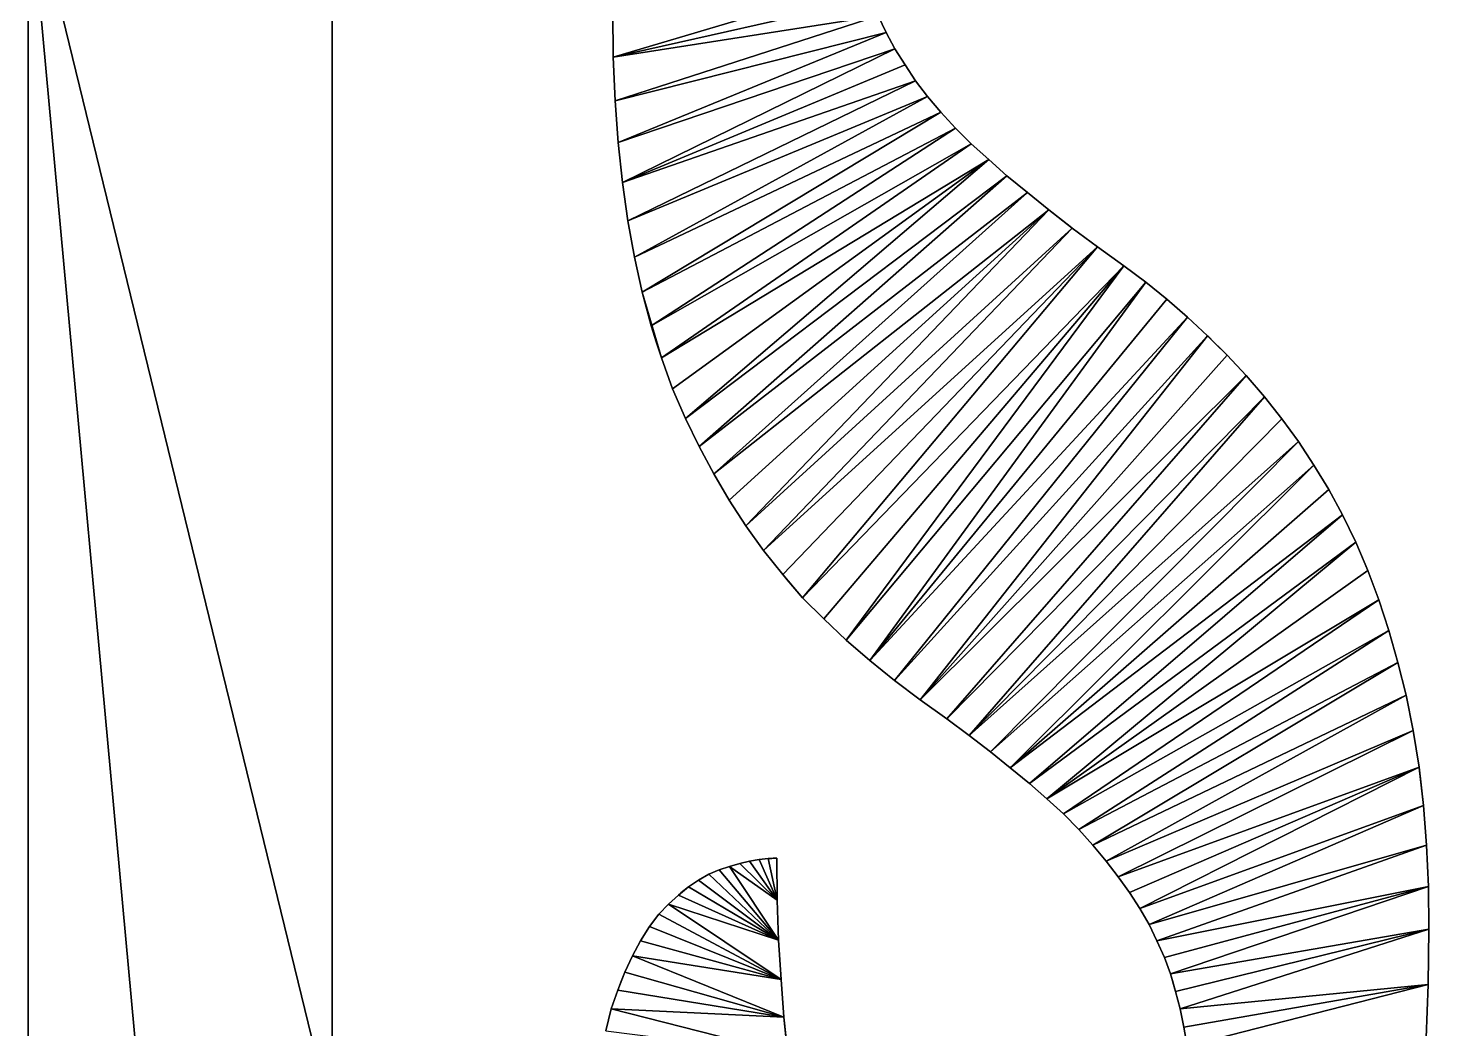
# Model space of a CAD drawing. Extents: x -29.1 to 29.1, y -25 to 25.
# Drawn here: x -5.924 to -2.551, y 4.491 to 6.902 of the extents above; entities that cross this region are included whole.
import ezdxf

# ---------------------------------------------------------------- set-up
doc = ezdxf.new("R2010")
doc.units = 0
doc.header["$MEASUREMENT"] = 0
doc.layers.add('ConstrLine', color=7, linetype='Continuous')
doc.layers.add('ObjLayer', color=2, linetype='Continuous')

msp = doc.modelspace()

# ---------------------------------------------------------------- linework, layer by layer
at = {"layer": 'ConstrLine'}
for points in [[(-5.192, 4.269, 5), (-5.192, 8.403, 5), (-5.924, 7.269, 5)], [(-5.192, 4.269, 4), (-5.192, 8.403, 4), (-5.192, 4.269, 5)], [(-5.192, 4.269, 5), (-5.192, 8.403, 4), (-5.192, 8.403, 5)], [(-5.924, 7.269, 4), (-5.924, 4.269, 4), (-5.924, 4.269, 5)], [(-5.924, 7.269, 4), (-5.924, 4.269, 5), (-5.924, 7.269, 5)], [(-5.924, 4.269, 5), (-5.632, 4.096, 5), (-5.924, 7.269, 5)], [(-5.192, 4.269, 5), (-5.924, 7.269, 5), (-5.632, 4.096, 5)], [(-4.516, 6.942, 5), (-4.515, 6.832, 5), (-3.906, 7.013, 5)], [(-3.893, 6.972, 5), (-3.906, 7.013, 5), (-4.515, 6.832, 5)], [(-3.877, 6.931, 5), (-3.893, 6.972, 5), (-4.515, 6.832, 5)], [(-4.516, 6.942, 4), (-4.515, 6.832, 4), (-4.515, 6.832, 5)], [(-4.516, 6.942, 4), (-4.515, 6.832, 5), (-4.516, 6.942, 5)], [(-4.515, 6.832, 5), (-4.51, 6.727, 5), (-3.877, 6.931, 5)], [(-3.858, 6.891, 5), (-3.877, 6.931, 5), (-4.51, 6.727, 5)], [(-3.877, 6.931, 4), (-3.877, 6.931, 5), (-3.858, 6.891, 5)], [(-3.877, 6.931, 4), (-3.858, 6.891, 5), (-3.858, 6.891, 4)], [(-4.51, 6.727, 5), (-4.503, 6.626, 5), (-3.858, 6.891, 5)], [(-3.837, 6.852, 5), (-3.858, 6.891, 5), (-4.503, 6.626, 5)], [(-3.858, 6.891, 4), (-3.858, 6.891, 5), (-3.837, 6.852, 5)], [(-3.858, 6.891, 4), (-3.837, 6.852, 5), (-3.837, 6.852, 4)], [(-4.503, 6.626, 5), (-4.493, 6.53, 5), (-3.837, 6.852, 5)], [(-3.812, 6.813, 5), (-3.837, 6.852, 5), (-4.493, 6.53, 5)], [(-3.837, 6.852, 4), (-3.837, 6.852, 5), (-3.812, 6.813, 5)], [(-3.837, 6.852, 4), (-3.812, 6.813, 5), (-3.812, 6.813, 4)], [(-4.515, 6.832, 4), (-4.51, 6.727, 4), (-4.51, 6.727, 5)], [(-4.515, 6.832, 4), (-4.51, 6.727, 5), (-4.515, 6.832, 5)], [(-3.787, 6.775, 5), (-3.812, 6.813, 5), (-4.493, 6.53, 5)], [(-3.812, 6.813, 4), (-3.812, 6.813, 5), (-3.787, 6.775, 5)], [(-3.812, 6.813, 4), (-3.787, 6.775, 5), (-3.787, 6.775, 4)], [(-4.493, 6.53, 5), (-4.48, 6.438, 5), (-3.787, 6.775, 5)], [(-3.758, 6.737, 5), (-3.787, 6.775, 5), (-4.48, 6.438, 5)], [(-3.787, 6.775, 4), (-3.787, 6.775, 5), (-3.758, 6.737, 5)], [(-3.787, 6.775, 4), (-3.758, 6.737, 5), (-3.758, 6.737, 4)], [(-4.51, 6.727, 4), (-4.503, 6.626, 4), (-4.503, 6.626, 5)], [(-4.51, 6.727, 4), (-4.503, 6.626, 5), (-4.51, 6.727, 5)], [(-4.48, 6.438, 5), (-4.464, 6.35, 5), (-3.758, 6.737, 5)], [(-3.726, 6.699, 5), (-3.758, 6.737, 5), (-4.464, 6.35, 5)], [(-3.758, 6.737, 4), (-3.758, 6.737, 5), (-3.726, 6.699, 5)], [(-3.758, 6.737, 4), (-3.726, 6.699, 5), (-3.726, 6.699, 4)], [(-4.445, 6.266, 5), (-3.726, 6.699, 5), (-4.464, 6.35, 5)], [(-3.726, 6.699, 5), (-4.445, 6.266, 5), (-3.691, 6.661, 5)], [(-3.726, 6.699, 4), (-3.726, 6.699, 5), (-3.691, 6.661, 5)], [(-3.726, 6.699, 4), (-3.691, 6.661, 5), (-3.691, 6.661, 4)], [(-4.424, 6.185, 5), (-3.691, 6.661, 5), (-4.445, 6.266, 5)], [(-3.653, 6.623, 5), (-3.691, 6.661, 5), (-4.424, 6.185, 5)], [(-3.691, 6.661, 4), (-3.691, 6.661, 5), (-3.653, 6.623, 5)], [(-3.691, 6.661, 4), (-3.653, 6.623, 5), (-3.653, 6.623, 4)], [(-4.503, 6.626, 4), (-4.493, 6.53, 4), (-4.493, 6.53, 5)], [(-4.503, 6.626, 4), (-4.493, 6.53, 5), (-4.503, 6.626, 5)], [(-4.424, 6.185, 5), (-4.399, 6.108, 5), (-3.653, 6.623, 5)], [(-3.611, 6.585, 5), (-3.653, 6.623, 5), (-4.399, 6.108, 5)], [(-3.653, 6.623, 4), (-3.653, 6.623, 5), (-3.611, 6.585, 5)], [(-3.653, 6.623, 4), (-3.611, 6.585, 5), (-3.611, 6.585, 4)], [(-4.399, 6.108, 5), (-4.372, 6.033, 5), (-3.611, 6.585, 5)], [(-4.372, 6.033, 5), (-4.341, 5.962, 5), (-3.611, 6.585, 5)], [(-3.567, 6.546, 5), (-3.611, 6.585, 5), (-4.341, 5.962, 5)], [(-3.567, 6.546, 5), (-3.584, 6.5611, 4), (-3.611, 6.585, 5)], [(-3.611, 6.585, 4), (-3.611, 6.585, 5), (-3.584, 6.5611, 4)], [(-4.308, 5.894, 5), (-3.567, 6.546, 5), (-4.341, 5.962, 5)], [(-3.567, 6.546, 5), (-4.308, 5.894, 5), (-3.518, 6.506, 5)], [(-3.567, 6.546, 5), (-3.567, 6.546, 4), (-3.584, 6.5611, 4)], [(-3.567, 6.546, 4), (-3.567, 6.546, 5), (-3.518, 6.506, 5)], [(-3.567, 6.546, 4), (-3.518, 6.506, 5), (-3.518, 6.506, 4)], [(-4.493, 6.53, 4), (-4.48, 6.438, 4), (-4.48, 6.438, 5)], [(-4.493, 6.53, 4), (-4.48, 6.438, 5), (-4.493, 6.53, 5)], [(-4.273, 5.828, 5), (-3.518, 6.506, 5), (-4.308, 5.894, 5)], [(-3.518, 6.506, 5), (-4.273, 5.828, 5), (-3.466, 6.464, 5)], [(-3.518, 6.506, 4), (-3.518, 6.506, 5), (-3.466, 6.464, 5)], [(-3.518, 6.506, 4), (-3.466, 6.464, 5), (-3.466, 6.464, 4)], [(-4.236, 5.765, 5), (-3.466, 6.464, 5), (-4.273, 5.828, 5)], [(-4.196, 5.703, 5), (-3.466, 6.464, 5), (-4.236, 5.765, 5)], [(-3.466, 6.464, 5), (-4.196, 5.703, 5), (-3.41, 6.42, 5)], [(-3.466, 6.464, 4), (-3.466, 6.464, 5), (-3.4149, 6.4239, 4)], [(-3.466, 6.464, 5), (-3.41, 6.42, 5), (-3.4149, 6.4239, 4)], [(-4.48, 6.438, 4), (-4.464, 6.35, 4), (-4.464, 6.35, 5)], [(-4.48, 6.438, 4), (-4.464, 6.35, 5), (-4.48, 6.438, 5)], [(-4.153, 5.644, 5), (-3.41, 6.42, 5), (-4.196, 5.703, 5)], [(-3.41, 6.42, 5), (-4.153, 5.644, 5), (-3.349, 6.375, 5)], [(-3.41, 6.42, 4), (-3.4149, 6.4239, 4), (-3.41, 6.42, 5)], [(-3.41, 6.42, 4), (-3.41, 6.42, 5), (-3.349, 6.375, 5)], [(-3.41, 6.42, 4), (-3.349, 6.375, 5), (-3.349, 6.375, 4)], [(-4.107, 5.586, 5), (-3.349, 6.375, 5), (-4.153, 5.644, 5)], [(-4.107, 5.586, 5), (-4.059, 5.53, 5), (-3.349, 6.375, 5)], [(-3.286, 6.329, 5), (-3.349, 6.375, 5), (-4.059, 5.53, 5)], [(-3.349, 6.375, 4), (-3.349, 6.375, 5), (-3.286, 6.329, 5)], [(-3.349, 6.375, 4), (-3.286, 6.329, 5), (-3.286, 6.329, 4)], [(-4.464, 6.35, 4), (-4.445, 6.266, 4), (-4.445, 6.266, 5)], [(-4.464, 6.35, 4), (-4.445, 6.266, 5), (-4.464, 6.35, 5)], [(-4.059, 5.53, 5), (-4.008, 5.479, 5), (-3.286, 6.329, 5)], [(-4.008, 5.479, 5), (-3.954, 5.428, 5), (-3.286, 6.329, 5)], [(-3.233, 6.29, 5), (-3.286, 6.329, 5), (-3.954, 5.428, 5)], [(-3.286, 6.329, 4), (-3.286, 6.329, 5), (-3.233, 6.29, 5)], [(-3.286, 6.329, 4), (-3.233, 6.29, 5), (-3.233, 6.29, 4)], [(-3.954, 5.428, 5), (-3.897, 5.379, 5), (-3.233, 6.29, 5)], [(-3.182, 6.249, 5), (-3.233, 6.29, 5), (-3.897, 5.379, 5)], [(-3.233, 6.29, 4), (-3.233, 6.29, 5), (-3.182, 6.249, 5)], [(-3.233, 6.29, 4), (-3.182, 6.249, 5), (-3.182, 6.249, 4)], [(-4.445, 6.266, 4), (-4.424, 6.185, 4), (-4.424, 6.185, 5)], [(-4.445, 6.266, 4), (-4.424, 6.185, 5), (-4.445, 6.266, 5)], [(-3.132, 6.206, 5), (-3.182, 6.249, 5), (-3.897, 5.379, 5)], [(-3.182, 6.249, 4), (-3.182, 6.249, 5), (-3.132, 6.206, 5)], [(-3.182, 6.249, 4), (-3.132, 6.206, 5), (-3.132, 6.206, 4)], [(-4.424, 6.185, 4), (-4.4107, 6.144, 4), (-4.424, 6.185, 5)], [(-4.4107, 6.144, 4), (-4.399, 6.108, 5), (-4.424, 6.185, 5)], [(-3.897, 5.379, 5), (-3.838, 5.331, 5), (-3.132, 6.206, 5)], [(-3.084, 6.161, 5), (-3.132, 6.206, 5), (-3.838, 5.331, 5)], [(-3.132, 6.206, 4), (-3.132, 6.206, 5), (-3.084, 6.161, 5)], [(-3.132, 6.206, 4), (-3.084, 6.161, 5), (-3.084, 6.161, 4)], [(-4.4107, 6.144, 4), (-4.399, 6.108, 4), (-4.399, 6.108, 5)], [(-3.838, 5.331, 5), (-3.776, 5.284, 5), (-3.084, 6.161, 5)], [(-3.037, 6.114, 5), (-3.084, 6.161, 5), (-3.776, 5.284, 5)], [(-3.084, 6.161, 4), (-3.084, 6.161, 5), (-3.0827, 6.1597, 4)], [(-3.084, 6.161, 5), (-3.067, 6.144, 4), (-3.0827, 6.1597, 4)], [(-3.084, 6.161, 5), (-3.037, 6.114, 5), (-3.067, 6.144, 4)], [(-3.037, 6.114, 4), (-3.067, 6.144, 4), (-3.037, 6.114, 5)], [(-4.399, 6.108, 4), (-4.372, 6.033, 4), (-4.372, 6.033, 5)], [(-4.399, 6.108, 4), (-4.372, 6.033, 5), (-4.399, 6.108, 5)], [(-2.991, 6.065, 5), (-3.037, 6.114, 5), (-3.776, 5.284, 5)], [(-3.037, 6.114, 4), (-3.037, 6.114, 5), (-2.991, 6.065, 5)], [(-3.037, 6.114, 4), (-2.991, 6.065, 5), (-2.991, 6.065, 4)], [(-3.776, 5.284, 5), (-3.712, 5.238, 5), (-2.991, 6.065, 5)], [(-2.947, 6.014, 5), (-2.991, 6.065, 5), (-3.712, 5.238, 5)], [(-2.991, 6.065, 4), (-2.991, 6.065, 5), (-2.947, 6.014, 5)], [(-2.991, 6.065, 4), (-2.947, 6.014, 5), (-2.947, 6.014, 4)], [(-4.372, 6.033, 4), (-4.341, 5.962, 4), (-4.341, 5.962, 5)], [(-4.372, 6.033, 4), (-4.341, 5.962, 5), (-4.372, 6.033, 5)], [(-3.712, 5.238, 5), (-3.658, 5.198, 5), (-2.947, 6.014, 5)], [(-2.905, 5.961, 5), (-2.947, 6.014, 5), (-3.658, 5.198, 5)], [(-2.947, 6.014, 4), (-2.947, 6.014, 5), (-2.905, 5.961, 5)], [(-2.947, 6.014, 4), (-2.905, 5.961, 5), (-2.905, 5.961, 4)], [(-4.341, 5.962, 4), (-4.308, 5.894, 4), (-4.308, 5.894, 5)], [(-4.341, 5.962, 4), (-4.308, 5.894, 5), (-4.341, 5.962, 5)], [(-2.865, 5.906, 5), (-2.905, 5.961, 5), (-3.658, 5.198, 5)], [(-2.905, 5.961, 4), (-2.905, 5.961, 5), (-2.865, 5.906, 5)], [(-2.905, 5.961, 4), (-2.865, 5.906, 5), (-2.865, 5.906, 4)], [(-3.658, 5.198, 5), (-3.607, 5.159, 5), (-2.865, 5.906, 5)], [(-2.828, 5.849, 5), (-2.865, 5.906, 5), (-3.607, 5.159, 5)], [(-2.865, 5.906, 4), (-2.865, 5.906, 5), (-2.828, 5.849, 5)], [(-2.865, 5.906, 4), (-2.828, 5.849, 5), (-2.828, 5.849, 4)], [(-4.308, 5.894, 4), (-4.273, 5.828, 4), (-4.273, 5.828, 5)], [(-4.308, 5.894, 4), (-4.273, 5.828, 5), (-4.308, 5.894, 5)], [(-3.607, 5.159, 5), (-3.559, 5.12, 5), (-2.828, 5.849, 5)], [(-2.792, 5.791, 5), (-2.828, 5.849, 5), (-3.559, 5.12, 5)], [(-2.828, 5.849, 4), (-2.828, 5.849, 5), (-2.792, 5.791, 5)], [(-2.828, 5.849, 4), (-2.792, 5.791, 5), (-2.792, 5.791, 4)], [(-4.273, 5.828, 4), (-4.236, 5.765, 4), (-4.236, 5.765, 5)], [(-4.273, 5.828, 4), (-4.236, 5.765, 5), (-4.273, 5.828, 5)], [(-2.759, 5.73, 5), (-2.792, 5.791, 5), (-3.559, 5.12, 5)], [(-2.792, 5.791, 4), (-2.792, 5.791, 5), (-2.759, 5.73, 5)], [(-2.792, 5.791, 4), (-2.759, 5.73, 5), (-2.759, 5.73, 4)], [(-4.236, 5.765, 4), (-4.196, 5.703, 4), (-4.196, 5.703, 5)], [(-4.236, 5.765, 4), (-4.196, 5.703, 5), (-4.236, 5.765, 5)], [(-4.196, 5.703, 4), (-4.153, 5.644, 4), (-4.153, 5.644, 5)], [(-4.196, 5.703, 4), (-4.153, 5.644, 5), (-4.196, 5.703, 5)], [(-3.559, 5.12, 5), (-3.513, 5.083, 5), (-2.759, 5.73, 5)], [(-2.727, 5.664, 5), (-2.759, 5.73, 5), (-3.513, 5.083, 5)], [(-2.759, 5.73, 4), (-2.759, 5.73, 5), (-2.727, 5.664, 5)], [(-2.759, 5.73, 4), (-2.727, 5.664, 5), (-2.727, 5.664, 4)], [(-4.153, 5.644, 4), (-4.107, 5.586, 4), (-4.107, 5.586, 5)], [(-4.153, 5.644, 4), (-4.107, 5.586, 5), (-4.153, 5.644, 5)], [(-3.513, 5.083, 5), (-3.471, 5.046, 5), (-2.727, 5.664, 5)], [(-2.727, 5.664, 5), (-3.471, 5.046, 5), (-2.698, 5.596, 5)], [(-2.727, 5.664, 4), (-2.727, 5.664, 5), (-2.7134, 5.632, 4)], [(-2.727, 5.664, 5), (-2.698, 5.596, 5), (-2.7134, 5.632, 4)], [(-2.698, 5.596, 4), (-2.7134, 5.632, 4), (-2.698, 5.596, 5)], [(-4.107, 5.586, 4), (-4.096, 5.5732, 4), (-4.107, 5.586, 5)], [(-4.096, 5.5732, 4), (-4.059, 5.53, 5), (-4.107, 5.586, 5)], [(-4.096, 5.5732, 4), (-4.059, 5.53, 4), (-4.059, 5.53, 5)], [(-2.698, 5.596, 5), (-3.471, 5.046, 5), (-2.672, 5.525, 5)], [(-2.698, 5.596, 4), (-2.698, 5.596, 5), (-2.672, 5.525, 5)], [(-2.698, 5.596, 4), (-2.672, 5.525, 5), (-2.672, 5.525, 4)], [(-4.059, 5.53, 4), (-4.008, 5.479, 4), (-4.008, 5.479, 5)], [(-4.059, 5.53, 4), (-4.008, 5.479, 5), (-4.059, 5.53, 5)], [(-3.431, 5.01, 5), (-2.672, 5.525, 5), (-3.471, 5.046, 5)], [(-2.648, 5.451, 5), (-2.672, 5.525, 5), (-3.431, 5.01, 5)], [(-2.672, 5.525, 4), (-2.672, 5.525, 5), (-2.648, 5.451, 5)], [(-2.672, 5.525, 4), (-2.648, 5.451, 5), (-2.648, 5.451, 4)], [(-4.008, 5.479, 4), (-3.954, 5.428, 4), (-3.954, 5.428, 5)], [(-4.008, 5.479, 4), (-3.954, 5.428, 5), (-4.008, 5.479, 5)], [(-3.394, 4.972, 5), (-2.648, 5.451, 5), (-3.431, 5.01, 5)], [(-2.626, 5.374, 5), (-2.648, 5.451, 5), (-3.394, 4.972, 5)], [(-2.648, 5.451, 4), (-2.648, 5.451, 5), (-2.626, 5.374, 5)], [(-2.648, 5.451, 4), (-2.626, 5.374, 5), (-2.626, 5.374, 4)], [(-3.954, 5.428, 4), (-3.897, 5.379, 4), (-3.897, 5.379, 5)], [(-3.954, 5.428, 4), (-3.897, 5.379, 5), (-3.954, 5.428, 5)], [(-3.897, 5.379, 4), (-3.838, 5.331, 4), (-3.838, 5.331, 5)], [(-3.897, 5.379, 4), (-3.838, 5.331, 5), (-3.897, 5.379, 5)], [(-3.36, 4.934, 5), (-2.626, 5.374, 5), (-3.394, 4.972, 5)], [(-2.626, 5.374, 5), (-3.36, 4.934, 5), (-2.606, 5.295, 5)], [(-2.626, 5.374, 4), (-2.626, 5.374, 5), (-2.606, 5.295, 5)], [(-2.626, 5.374, 4), (-2.606, 5.295, 5), (-2.606, 5.295, 4)], [(-3.838, 5.331, 4), (-3.776, 5.284, 4), (-3.776, 5.284, 5)], [(-3.838, 5.331, 4), (-3.776, 5.284, 5), (-3.838, 5.331, 5)], [(-3.776, 5.284, 4), (-3.712, 5.238, 4), (-3.712, 5.238, 5)], [(-3.776, 5.284, 4), (-3.712, 5.238, 5), (-3.776, 5.284, 5)], [(-3.328, 4.896, 5), (-2.606, 5.295, 5), (-3.36, 4.934, 5)], [(-2.589, 5.21, 5), (-2.606, 5.295, 5), (-3.328, 4.896, 5)], [(-2.606, 5.295, 4), (-2.606, 5.295, 5), (-2.589, 5.21, 5)], [(-2.606, 5.295, 4), (-2.589, 5.21, 5), (-2.589, 5.21, 4)], [(-3.712, 5.238, 4), (-3.658, 5.198, 4), (-3.658, 5.198, 5)], [(-3.712, 5.238, 4), (-3.658, 5.198, 5), (-3.712, 5.238, 5)], [(-3.658, 5.198, 4), (-3.607, 5.159, 4), (-3.607, 5.159, 5)], [(-3.658, 5.198, 4), (-3.607, 5.159, 5), (-3.658, 5.198, 5)], [(-3.299, 4.858, 5), (-2.589, 5.21, 5), (-3.328, 4.896, 5)], [(-2.575, 5.122, 5), (-2.589, 5.21, 5), (-3.299, 4.858, 5)], [(-2.589, 5.21, 4), (-2.589, 5.21, 5), (-2.575, 5.122, 5)], [(-2.589, 5.21, 4), (-2.575, 5.122, 5), (-2.575, 5.122, 4)], [(-3.607, 5.159, 4), (-3.559, 5.12, 4), (-3.559, 5.12, 5)], [(-3.607, 5.159, 4), (-3.559, 5.12, 5), (-3.607, 5.159, 5)], [(-3.559, 5.12, 4), (-3.513, 5.083, 4), (-3.513, 5.083, 5)], [(-3.559, 5.12, 4), (-3.513, 5.083, 5), (-3.559, 5.12, 5)], [(-3.299, 4.858, 5), (-3.272, 4.82, 5), (-2.575, 5.122, 5)], [(-3.272, 4.82, 5), (-3.247, 4.782, 5), (-2.575, 5.122, 5)], [(-2.564, 5.03, 5), (-2.575, 5.122, 5), (-3.247, 4.782, 5)], [(-2.575, 5.122, 4), (-2.575, 5.122, 5), (-2.5748, 5.12, 4)], [(-2.575, 5.122, 5), (-2.564, 5.03, 5), (-2.5748, 5.12, 4)], [(-2.564, 5.03, 4), (-2.5748, 5.12, 4), (-2.564, 5.03, 5)], [(-3.513, 5.083, 4), (-3.471, 5.046, 4), (-3.471, 5.046, 5)], [(-3.513, 5.083, 4), (-3.471, 5.046, 5), (-3.513, 5.083, 5)], [(-3.471, 5.046, 4), (-3.431, 5.01, 4), (-3.431, 5.01, 5)], [(-3.471, 5.046, 4), (-3.431, 5.01, 5), (-3.471, 5.046, 5)], [(-3.247, 4.782, 5), (-3.225, 4.743, 5), (-2.564, 5.03, 5)], [(-2.557, 4.934, 5), (-2.564, 5.03, 5), (-3.225, 4.743, 5)], [(-2.564, 5.03, 4), (-2.564, 5.03, 5), (-2.557, 4.934, 5)], [(-2.564, 5.03, 4), (-2.557, 4.934, 5), (-2.557, 4.934, 4)], [(-3.431, 5.01, 4), (-3.394, 4.972, 4), (-3.394, 4.972, 5)], [(-3.431, 5.01, 4), (-3.394, 4.972, 5), (-3.431, 5.01, 5)], [(-3.394, 4.972, 4), (-3.36, 4.934, 4), (-3.36, 4.934, 5)], [(-3.394, 4.972, 4), (-3.36, 4.934, 5), (-3.394, 4.972, 5)], [(-3.36, 4.934, 4), (-3.328, 4.896, 4), (-3.328, 4.896, 5)], [(-3.36, 4.934, 4), (-3.328, 4.896, 5), (-3.36, 4.934, 5)], [(-3.225, 4.743, 5), (-3.206, 4.704, 5), (-2.557, 4.934, 5)], [(-2.552, 4.835, 5), (-2.557, 4.934, 5), (-3.206, 4.704, 5)], [(-2.557, 4.934, 4), (-2.557, 4.934, 5), (-2.552, 4.835, 5)], [(-2.557, 4.934, 4), (-2.552, 4.835, 5), (-2.552, 4.835, 4)], [(-4.187, 4.896, 4), (-4.21, 4.89, 4), (-4.187, 4.896, 5)], [(-4.21, 4.89, 5), (-4.187, 4.896, 5), (-4.21, 4.89, 4)], [(-4.187, 4.896, 5), (-4.21, 4.89, 5), (-4.12, 4.802, 5)], [(-4.164, 4.9, 5), (-4.164, 4.9, 4), (-4.187, 4.896, 5)], [(-4.187, 4.896, 4), (-4.187, 4.896, 5), (-4.164, 4.9, 4)], [(-4.164, 4.9, 5), (-4.187, 4.896, 5), (-4.12, 4.802, 5)], [(-4.142, 4.902, 5), (-4.142, 4.902, 4), (-4.164, 4.9, 5)], [(-4.164, 4.9, 5), (-4.142, 4.902, 4), (-4.164, 4.9, 4)], [(-4.142, 4.902, 5), (-4.164, 4.9, 5), (-4.12, 4.802, 5)], [(-4.121, 4.903, 5), (-4.1296, 4.9026, 4), (-4.142, 4.902, 5)], [(-4.121, 4.903, 5), (-4.142, 4.902, 5), (-4.12, 4.802, 5)], [(-4.142, 4.902, 4), (-4.142, 4.902, 5), (-4.1296, 4.9026, 4)], [(-4.142, 4.902, 4), (-4.1296, 4.9026, 4), (-4.1334, 4.9024, 4)], [(-4.1334, 4.9024, 4), (-4.1296, 4.9026, 4), (-4.142, 4.902, 4)], [(-4.1296, 4.9026, 4), (-4.121, 4.903, 5), (-4.1231, 4.9029, 4)], [(-4.121, 4.903, 4), (-4.1231, 4.9029, 4), (-4.121, 4.903, 5)], [(-4.121, 4.903, 5), (-4.12, 4.802, 5), (-4.12, 4.802, 4)], [(-4.121, 4.903, 5), (-4.12, 4.802, 4), (-4.121, 4.903, 4)], [(-3.328, 4.896, 4), (-3.299, 4.858, 4), (-3.299, 4.858, 5)], [(-3.328, 4.896, 4), (-3.299, 4.858, 5), (-3.328, 4.896, 5)], [(-4.285, 4.864, 5), (-4.285, 4.864, 4), (-4.31, 4.85, 5)], [(-4.31, 4.85, 5), (-4.285, 4.864, 4), (-4.31, 4.85, 4)], [(-4.285, 4.864, 5), (-4.31, 4.85, 5), (-4.117, 4.705, 5)], [(-4.285, 4.864, 4), (-4.285, 4.864, 5), (-4.26, 4.875, 5)], [(-4.285, 4.864, 4), (-4.26, 4.875, 5), (-4.26, 4.875, 4)], [(-4.26, 4.875, 5), (-4.285, 4.864, 5), (-4.117, 4.705, 5)], [(-4.26, 4.875, 4), (-4.26, 4.875, 5), (-4.235, 4.883, 5)], [(-4.26, 4.875, 4), (-4.235, 4.883, 5), (-4.235, 4.883, 4)], [(-4.235, 4.883, 5), (-4.26, 4.875, 5), (-4.117, 4.705, 5)], [(-4.21, 4.89, 5), (-4.21, 4.89, 4), (-4.235, 4.883, 5)], [(-4.235, 4.883, 4), (-4.235, 4.883, 5), (-4.21, 4.89, 4)], [(-4.21, 4.89, 5), (-4.235, 4.883, 5), (-4.12, 4.802, 5)], [(-4.117, 4.705, 5), (-4.12, 4.802, 5), (-4.235, 4.883, 5)], [(-3.299, 4.858, 4), (-3.272, 4.82, 4), (-3.272, 4.82, 5)], [(-3.299, 4.858, 4), (-3.272, 4.82, 5), (-3.299, 4.858, 5)], [(-4.358, 4.814, 5), (-4.334, 4.834, 5), (-4.352, 4.819, 4)], [(-4.334, 4.834, 5), (-4.358, 4.814, 5), (-4.117, 4.705, 5)], [(-4.334, 4.834, 4), (-4.352, 4.819, 4), (-4.334, 4.834, 5)], [(-4.31, 4.85, 4), (-4.334, 4.834, 5), (-4.31, 4.85, 5)], [(-4.334, 4.834, 4), (-4.334, 4.834, 5), (-4.31, 4.85, 4)], [(-4.31, 4.85, 5), (-4.334, 4.834, 5), (-4.117, 4.705, 5)], [(-3.206, 4.704, 5), (-3.188, 4.664, 5), (-2.552, 4.835, 5)], [(-3.188, 4.664, 5), (-3.173, 4.624, 5), (-2.552, 4.835, 5)], [(-2.551, 4.732, 5), (-2.552, 4.835, 5), (-3.173, 4.624, 5)], [(-2.552, 4.835, 4), (-2.552, 4.835, 5), (-2.551, 4.732, 5)], [(-2.552, 4.835, 4), (-2.551, 4.732, 5), (-2.551, 4.732, 4)], [(-4.382, 4.792, 4), (-4.405, 4.768, 5), (-4.382, 4.792, 5)], [(-4.405, 4.768, 5), (-4.382, 4.792, 4), (-4.405, 4.768, 4)], [(-4.382, 4.792, 5), (-4.405, 4.768, 5), (-4.111, 4.611, 5)], [(-4.382, 4.792, 4), (-4.382, 4.792, 5), (-4.358, 4.814, 5)], [(-4.358, 4.814, 4), (-4.382, 4.792, 4), (-4.358, 4.814, 5)], [(-4.358, 4.814, 5), (-4.382, 4.792, 5), (-4.117, 4.705, 5)], [(-4.111, 4.611, 5), (-4.117, 4.705, 5), (-4.382, 4.792, 5)], [(-4.352, 4.819, 4), (-4.358, 4.814, 4), (-4.358, 4.814, 5)], [(-4.12, 4.802, 4), (-4.12, 4.802, 5), (-4.117, 4.705, 5)], [(-4.117, 4.705, 4), (-4.12, 4.802, 4), (-4.117, 4.705, 5)], [(-3.272, 4.82, 4), (-3.247, 4.782, 4), (-3.247, 4.782, 5)], [(-3.272, 4.82, 4), (-3.247, 4.782, 5), (-3.272, 4.82, 5)], [(-4.428, 4.738, 4), (-4.428, 4.738, 5), (-4.405, 4.768, 5)], [(-4.405, 4.768, 4), (-4.428, 4.738, 4), (-4.405, 4.768, 5)], [(-4.428, 4.738, 5), (-4.111, 4.611, 5), (-4.405, 4.768, 5)], [(-3.247, 4.782, 4), (-3.225, 4.743, 4), (-3.225, 4.743, 5)], [(-3.247, 4.782, 4), (-3.225, 4.743, 5), (-3.247, 4.782, 5)], [(-4.428, 4.738, 4), (-4.449, 4.704, 5), (-4.428, 4.738, 5)], [(-4.449, 4.704, 5), (-4.428, 4.738, 4), (-4.449, 4.704, 4)], [(-4.428, 4.738, 5), (-4.449, 4.704, 5), (-4.111, 4.611, 5)], [(-3.225, 4.743, 4), (-3.206, 4.704, 4), (-3.206, 4.704, 5)], [(-3.225, 4.743, 4), (-3.206, 4.704, 5), (-3.225, 4.743, 5)], [(-3.173, 4.624, 5), (-3.161, 4.582, 5), (-2.551, 4.732, 5)], [(-3.161, 4.582, 5), (-3.15, 4.54, 5), (-2.551, 4.732, 5)], [(-2.553, 4.599, 5), (-2.551, 4.732, 5), (-3.15, 4.54, 5)], [(-2.551, 4.732, 4), (-2.551, 4.732, 5), (-2.553, 4.599, 5)], [(-2.551, 4.732, 4), (-2.553, 4.599, 5), (-2.553, 4.599, 4)], [(-4.449, 4.704, 5), (-4.449, 4.704, 4), (-4.469, 4.668, 5)], [(-4.469, 4.668, 4), (-4.469, 4.668, 5), (-4.449, 4.704, 4)], [(-4.449, 4.704, 5), (-4.469, 4.668, 5), (-4.111, 4.611, 5)], [(-4.111, 4.611, 5), (-4.111, 4.611, 4), (-4.117, 4.705, 5)], [(-4.111, 4.611, 4), (-4.117, 4.705, 4), (-4.117, 4.705, 5)], [(-3.206, 4.704, 4), (-3.188, 4.664, 4), (-3.188, 4.664, 5)], [(-3.206, 4.704, 4), (-3.188, 4.664, 5), (-3.206, 4.704, 5)], [(-4.469, 4.668, 4), (-4.487, 4.628, 4), (-4.469, 4.668, 5)], [(-4.487, 4.628, 5), (-4.469, 4.668, 5), (-4.487, 4.628, 4)], [(-4.104, 4.52, 5), (-4.469, 4.668, 5), (-4.487, 4.628, 5)], [(-4.104, 4.52, 5), (-4.111, 4.611, 5), (-4.469, 4.668, 5)], [(-3.188, 4.664, 4), (-3.173, 4.624, 4), (-3.173, 4.624, 5)], [(-3.188, 4.664, 4), (-3.173, 4.624, 5), (-3.188, 4.664, 5)], [(-4.504, 4.585, 5), (-4.487, 4.628, 5), (-4.4949, 4.608, 4)], [(-4.487, 4.628, 5), (-4.504, 4.585, 5), (-4.104, 4.52, 5)], [(-4.487, 4.628, 4), (-4.4949, 4.608, 4), (-4.487, 4.628, 5)], [(-3.173, 4.624, 4), (-3.1684, 4.608, 4), (-3.173, 4.624, 5)], [(-3.1684, 4.608, 4), (-3.161, 4.582, 5), (-3.173, 4.624, 5)], [(-4.4949, 4.608, 4), (-4.504, 4.585, 4), (-4.504, 4.585, 5)], [(-4.111, 4.611, 4), (-4.111, 4.611, 5), (-4.104, 4.52, 4)], [(-4.104, 4.52, 5), (-4.104, 4.52, 4), (-4.111, 4.611, 5)], [(-3.1684, 4.608, 4), (-3.161, 4.582, 4), (-3.161, 4.582, 5)], [(-3.15, 4.54, 5), (-3.141, 4.496, 5), (-2.553, 4.599, 5)], [(-3.141, 4.496, 5), (-3.133, 4.45, 5), (-2.553, 4.599, 5)], [(-2.558, 4.47, 5), (-2.553, 4.599, 5), (-3.133, 4.45, 5)], [(-2.553, 4.599, 4), (-2.553, 4.599, 5), (-2.558, 4.47, 5)], [(-2.553, 4.599, 4), (-2.558, 4.47, 5), (-2.558, 4.47, 4)], [(-4.504, 4.585, 4), (-4.52, 4.54, 4), (-4.52, 4.54, 5)], [(-4.504, 4.585, 4), (-4.52, 4.54, 5), (-4.504, 4.585, 5)], [(-4.504, 4.585, 5), (-4.52, 4.54, 5), (-4.104, 4.52, 5)], [(-3.161, 4.582, 4), (-3.15, 4.54, 4), (-3.15, 4.54, 5)], [(-3.161, 4.582, 4), (-3.15, 4.54, 5), (-3.161, 4.582, 5)], [(-4.52, 4.54, 4), (-4.533, 4.487, 4), (-4.533, 4.487, 5)], [(-4.52, 4.54, 4), (-4.533, 4.487, 5), (-4.52, 4.54, 5)], [(-4.533, 4.487, 5), (-4.095, 4.432, 5), (-4.52, 4.54, 5)], [(-4.104, 4.52, 5), (-4.52, 4.54, 5), (-4.095, 4.432, 5)], [(-4.104, 4.52, 4), (-4.104, 4.52, 5), (-4.096, 4.4418, 4)], [(-4.104, 4.52, 5), (-4.095, 4.432, 5), (-4.096, 4.4418, 4)], [(-3.15, 4.54, 4), (-3.141, 4.496, 4), (-3.141, 4.496, 5)], [(-3.15, 4.54, 4), (-3.141, 4.496, 5), (-3.15, 4.54, 5)], [(-3.141, 4.496, 4), (-3.133, 4.45, 4), (-3.133, 4.45, 5)], [(-3.141, 4.496, 4), (-3.133, 4.45, 5), (-3.141, 4.496, 5)]]:
    msp.add_3dface(points, dxfattribs=at)
at = {"layer": 'ObjLayer'}
for p, q in [((-5.192, 8.403, 5), (-5.192, 4.269, 5)), ((-5.924, 4.269, 5), (-5.924, 7.269, 5)), ((-4.516, 6.942, 5), (-4.515, 6.832, 5)), ((-3.858, 6.891, 5), (-3.877, 6.931, 5)), ((-3.837, 6.852, 5), (-3.858, 6.891, 5)), ((-3.812, 6.813, 5), (-3.837, 6.852, 5)), ((-4.515, 6.832, 5), (-4.51, 6.727, 5)), ((-3.787, 6.775, 5), (-3.812, 6.813, 5)), ((-3.758, 6.737, 5), (-3.787, 6.775, 5)), ((-4.51, 6.727, 5), (-4.503, 6.626, 5)), ((-3.726, 6.699, 5), (-3.758, 6.737, 5)), ((-3.691, 6.661, 5), (-3.726, 6.699, 5)), ((-3.653, 6.623, 5), (-3.691, 6.661, 5)), ((-4.503, 6.626, 5), (-4.493, 6.53, 5)), ((-3.611, 6.585, 5), (-3.653, 6.623, 5)), ((-3.567, 6.546, 5), (-3.611, 6.585, 5)), ((-3.518, 6.506, 5), (-3.567, 6.546, 5)), ((-4.493, 6.53, 5), (-4.48, 6.438, 5)), ((-3.466, 6.464, 5), (-3.518, 6.506, 5)), ((-3.41, 6.42, 5), (-3.466, 6.464, 5)), ((-4.48, 6.438, 5), (-4.464, 6.35, 5)), ((-3.349, 6.375, 5), (-3.41, 6.42, 5)), ((-3.286, 6.329, 5), (-3.349, 6.375, 5)), ((-4.464, 6.35, 5), (-4.445, 6.266, 5)), ((-3.233, 6.29, 5), (-3.286, 6.329, 5)), ((-3.182, 6.249, 5), (-3.233, 6.29, 5)), ((-4.445, 6.266, 5), (-4.399, 6.108, 5)), ((-3.132, 6.206, 5), (-3.182, 6.249, 5)), ((-3.084, 6.161, 5), (-3.132, 6.206, 5)), ((-3.037, 6.114, 5), (-3.084, 6.161, 5)), ((-4.399, 6.108, 5), (-4.372, 6.033, 5)), ((-2.991, 6.065, 5), (-3.037, 6.114, 5)), ((-2.947, 6.014, 5), (-2.991, 6.065, 5)), ((-4.372, 6.033, 5), (-4.341, 5.962, 5)), ((-2.905, 5.961, 5), (-2.947, 6.014, 5)), ((-4.341, 5.962, 5), (-4.308, 5.894, 5)), ((-2.865, 5.906, 5), (-2.905, 5.961, 5)), ((-2.828, 5.849, 5), (-2.865, 5.906, 5)), ((-4.308, 5.894, 5), (-4.273, 5.828, 5)), ((-2.792, 5.791, 5), (-2.828, 5.849, 5)), ((-4.273, 5.828, 5), (-4.236, 5.765, 5)), ((-2.759, 5.73, 5), (-2.792, 5.791, 5)), ((-4.236, 5.765, 5), (-4.196, 5.703, 5)), ((-4.196, 5.703, 5), (-4.153, 5.644, 5)), ((-2.727, 5.664, 5), (-2.759, 5.73, 5)), ((-4.153, 5.644, 5), (-4.107, 5.586, 5)), ((-2.698, 5.596, 5), (-2.727, 5.664, 5)), ((-4.107, 5.586, 5), (-4.059, 5.53, 5)), ((-2.672, 5.525, 5), (-2.698, 5.596, 5)), ((-4.059, 5.53, 5), (-4.008, 5.479, 5)), ((-2.648, 5.451, 5), (-2.672, 5.525, 5)), ((-4.008, 5.479, 5), (-3.954, 5.428, 5)), ((-2.626, 5.374, 5), (-2.648, 5.451, 5)), ((-3.954, 5.428, 5), (-3.897, 5.379, 5)), ((-3.897, 5.379, 5), (-3.838, 5.331, 5)), ((-2.606, 5.295, 5), (-2.626, 5.374, 5)), ((-3.838, 5.331, 5), (-3.776, 5.284, 5)), ((-3.776, 5.284, 5), (-3.712, 5.238, 5)), ((-2.589, 5.21, 5), (-2.606, 5.295, 5)), ((-3.712, 5.238, 5), (-3.658, 5.198, 5)), ((-3.658, 5.198, 5), (-3.607, 5.159, 5)), ((-2.575, 5.122, 5), (-2.589, 5.21, 5)), ((-3.607, 5.159, 5), (-3.559, 5.12, 5)), ((-3.559, 5.12, 5), (-3.513, 5.083, 5)), ((-2.564, 5.03, 5), (-2.575, 5.122, 5)), ((-3.513, 5.083, 5), (-3.471, 5.046, 5)), ((-3.471, 5.046, 5), (-3.431, 5.01, 5)), ((-2.557, 4.934, 5), (-2.564, 5.03, 5)), ((-3.431, 5.01, 5), (-3.394, 4.972, 5)), ((-3.394, 4.972, 5), (-3.36, 4.934, 5)), ((-3.36, 4.934, 5), (-3.328, 4.896, 5)), ((-2.552, 4.835, 5), (-2.557, 4.934, 5)), ((-4.187, 4.896, 5), (-4.21, 4.89, 5)), ((-4.164, 4.9, 5), (-4.187, 4.896, 5)), ((-4.142, 4.902, 5), (-4.164, 4.9, 5)), ((-4.121, 4.903, 5), (-4.142, 4.902, 5)), ((-4.12, 4.802, 5), (-4.121, 4.903, 5)), ((-3.328, 4.896, 5), (-3.299, 4.858, 5)), ((-4.285, 4.864, 5), (-4.31, 4.85, 5)), ((-4.26, 4.875, 5), (-4.285, 4.864, 5)), ((-4.235, 4.883, 5), (-4.26, 4.875, 5)), ((-4.21, 4.89, 5), (-4.235, 4.883, 5)), ((-3.299, 4.858, 5), (-3.272, 4.82, 5)), ((-4.334, 4.834, 5), (-4.358, 4.814, 5)), ((-4.31, 4.85, 5), (-4.334, 4.834, 5)), ((-2.551, 4.732, 5), (-2.552, 4.835, 5)), ((-4.382, 4.792, 5), (-4.405, 4.768, 5)), ((-4.358, 4.814, 5), (-4.382, 4.792, 5)), ((-4.117, 4.705, 5), (-4.12, 4.802, 5)), ((-3.272, 4.82, 5), (-3.247, 4.782, 5)), ((-4.405, 4.768, 5), (-4.428, 4.738, 5)), ((-3.247, 4.782, 5), (-3.225, 4.743, 5)), ((-4.428, 4.738, 5), (-4.449, 4.704, 5)), ((-3.225, 4.743, 5), (-3.206, 4.704, 5)), ((-2.553, 4.599, 5), (-2.551, 4.732, 5)), ((-4.449, 4.704, 5), (-4.469, 4.668, 5)), ((-4.111, 4.611, 5), (-4.117, 4.705, 5)), ((-3.206, 4.704, 5), (-3.188, 4.664, 5)), ((-4.469, 4.668, 5), (-4.487, 4.628, 5)), ((-3.188, 4.664, 5), (-3.173, 4.624, 5)), ((-4.487, 4.628, 5), (-4.504, 4.585, 5)), ((-3.173, 4.624, 5), (-3.161, 4.582, 5)), ((-4.104, 4.52, 5), (-4.111, 4.611, 5)), ((-2.558, 4.47, 5), (-2.553, 4.599, 5)), ((-4.504, 4.585, 5), (-4.52, 4.54, 5)), ((-3.161, 4.582, 5), (-3.15, 4.54, 5)), ((-4.52, 4.54, 5), (-4.533, 4.487, 5)), ((-4.095, 4.432, 5), (-4.104, 4.52, 5)), ((-3.15, 4.54, 5), (-3.141, 4.496, 5)), ((-3.141, 4.496, 5), (-3.133, 4.45, 5))]:
    msp.add_line(p, q, dxfattribs=at)

doc.saveas('drawing.dxf')
